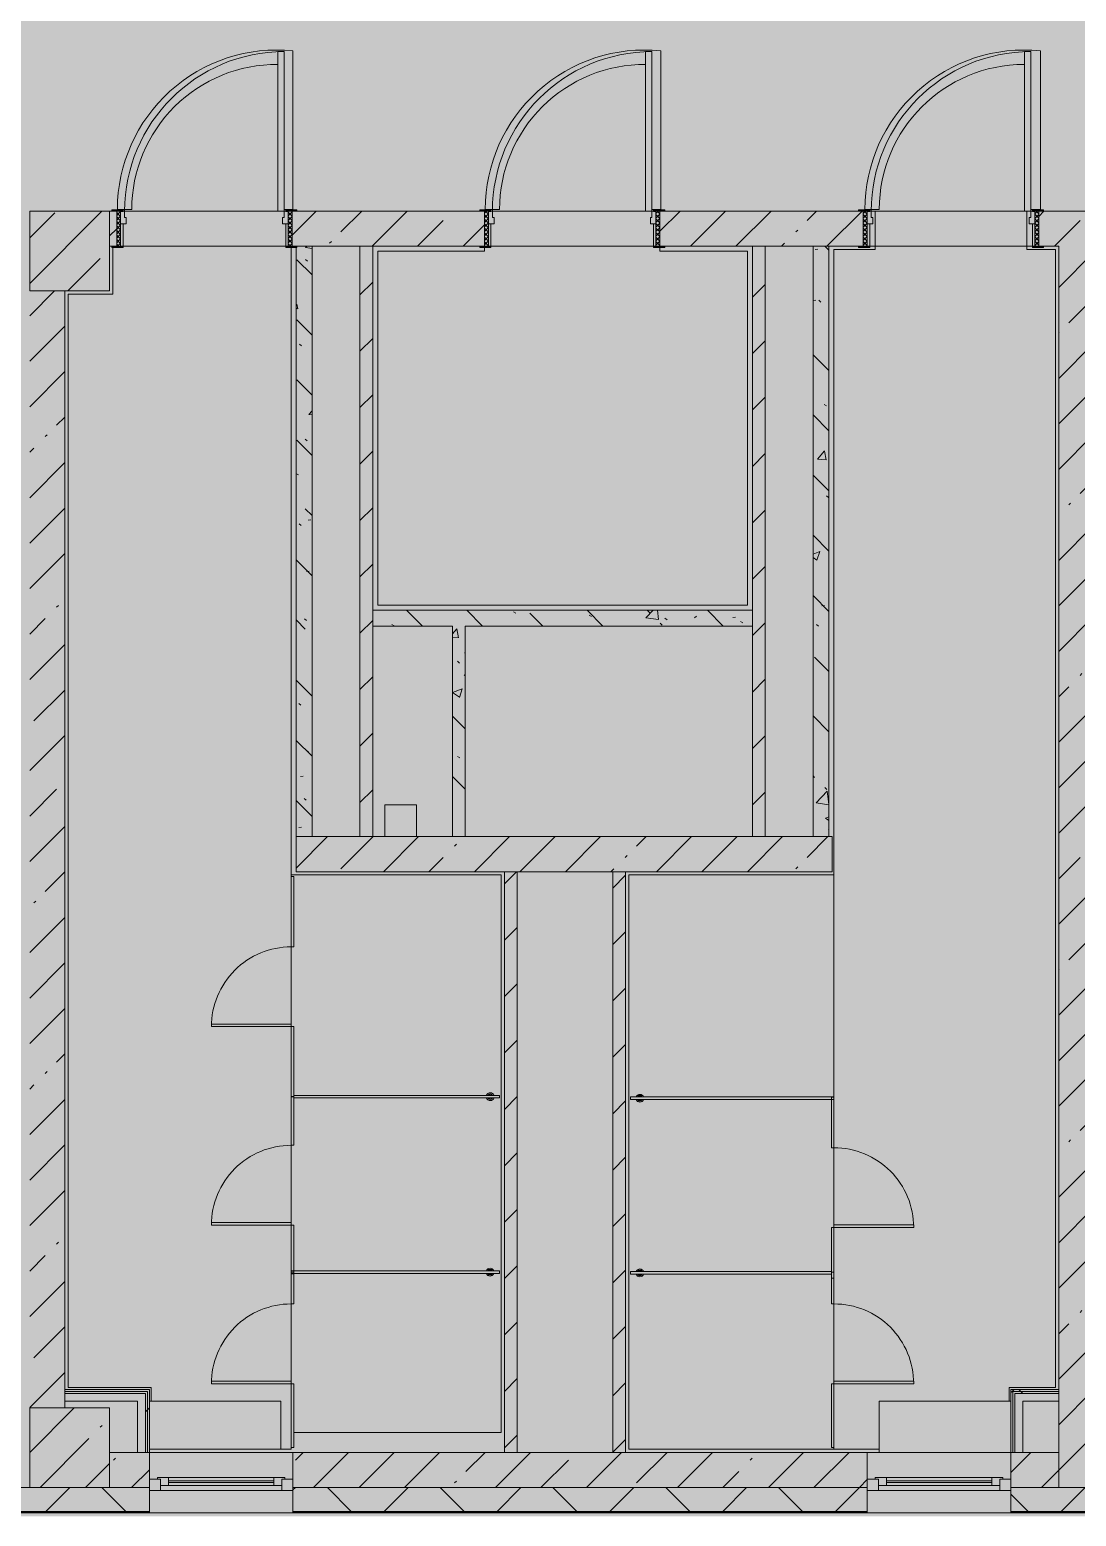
# Model space of a CAD drawing. Header units: millimetres. Extents: x 35098 to 231722, y -8553 to 29000.
# Drawn here: x 170122 to 176682, y -280 to 9037 of the extents above; entities that cross this region are included whole.
import ezdxf

# ---------------------------------------------------------------- set-up
doc = ezdxf.new("R2010")
doc.units = ezdxf.units.MM
doc.layers.add('A-DETL-GENF-1', color=7, linetype='Continuous', lineweight=9, true_color=0xc0c0c0, transparency=0.4)
for name, color, linetype, lineweight, true_color in [('A-DOOR-2', 7, 'Continuous', 5, 0xaaaaaa), ('A-DOOR-3', 7, 'Continuous', 5, 0xe2e2e2), ('A-DOOR-4', 7, 'Continuous', 5, 0xb7b7b7), ('A-DOOR-5', 7, 'Continuous', 5, 0x737373), ('A-DOOR-FRAM-1', 7, 'Continuous', 5, 0xe2e2e2), ('A-DOOR-FRAM-2', 7, 'Continuous', 5, 0xaaaaaa), ('A-DOOR-FRAM-3', 7, 'Continuous', 5, 0xb7b7b7), ('A-FLOR-2', 7, 'Continuous', 5, 0xb7b7b7), ('A-GENM-1', 7, 'Continuous', 5, 0x737373), ('A-GENM-3', 7, 'Continuous', 5, 0xe2ddcd), ('A-GLAZ-3', 7, 'Continuous', 5, 0x737373), ('A-WALL-5', 7, 'Continuous', 9, 0x737373), ('A-WALL-6', 7, 'Continuous', 5, 0x737373), ('I-WALL-1', 7, 'Continuous', 5, 0xe7e7e7), ('I-WALL-2', 7, 'Continuous', 9, 0xe7e7e7), ('I-WALL-4', 7, 'Continuous', 5, 0x737373), ('I-WALL-5', 7, 'Continuous', 5, 0x787878), ('S-COLS-2', 7, 'Continuous', 5, 0x737373)]:
    doc.layers.add(name, color=color, linetype=linetype, lineweight=lineweight, true_color=true_color)
for name, color, linetype, lineweight in [('A-WALL-4', 7, 'Continuous', 5), ('I-WALL-3', 7, 'Continuous', 5), ('S-COLS-1', 7, 'Continuous', 5)]:
    doc.layers.add(name, color=color, linetype=linetype, lineweight=lineweight)
pattern_1 = [(45, (104712.3, 0), (-285.1231, 285.1231), []), (45, (104997.44, 0), (-285.1231, 285.1231), [504.031, -100.806, 16.764, -84.042])]
pattern_2 = [(45, (104712.32, 0), (-176.7767, 176.7767), [])]
pattern_3 = [(135, (104712.3, 0), (-377.1708, -377.1708), [533.4, -88.9, 17.78, -88.9]), (135, (104712.3, 376.94), (-377.1708, -377.1708), []), (50, (104712.3, 0), (637.6445, -55.7866), [66.675, -733.425]), (355, (104712.3, 0), (-123.3494, 668.699), [53.34, -586.74]), (100.451, (104765.45, -4.65), (514.299, 612.908), [56.665, -623.315]), (46.184, (104712.3, 177.8), (948.7764, -147.15), [100.012, -1100.137]), (96.636, (104791.4, 165.5), (830.909, 865.997), [84.998, -934.973]), (351.184, (104712.3, 177.8), (830.918, 865.988), [80.01, -880.11]), (21, (104801.2, 133.35), (530.6506, -357.9283), [66.675, -733.425]), (326, (104801.2, 133.35), (216.308, 644.6585), [53.34, -586.74]), (71.451, (104845.44, 103.5), (746.9596, 286.7243), [56.665, -623.315]), (37.5, (104712.32, 0), (10.8105, 295.9426), [16.764, -562.864, 16.764, -578.866, -588.962]), (37.5, (104712.32, 0), (10.8105, 295.9426), [-1175.258, 16.764, -572.198]), (7.5, (104712.3, 0), (233.8692, 350.6318), [16.764, -322.834, 16.764, -549.529, -224.472]), (7.5, (104712.3, 0), (233.8692, 350.6318), [-905.891, 16.764, -207.708]), (327.5, (104514.07, 0), (474.5678, -20.0513), [16.764, -205.486, 16.764, -676.656, -920.115]), (327.5, (104514.07, 0), (474.5678, -20.0513), [-915.67, 16.764, -903.351]), (317.5, (104425.17, 0), (518.4522, 88.9934), [16.764, -272.161, 16.764, -443.738, -653.415]), (317.5, (104425.17, 0), (518.4522, 88.9934), [-749.427, 16.764, -636.651])]
pattern_4 = [(135, (1751.41, 174.685), (-14.14214, -14.14214), []), (225, (1751.41, 174.685), (14.14214, -14.14214), [])]
pattern_5 = [(45, (-371.384, 174.685), (-14.1421, 14.1421), []), (135, (-371.384, 174.685), (-14.1421, -14.1421), [])]
pattern_6 = [(45, (104712.3, 0), (-530.33, 530.33), []), (135, (104712.3, 0), (-530.33, -530.33), [])]

# ---------------------------------------------------------------- blocks, each defined once
blk = doc.blocks.new('BSC_Колонна _Прямоугольная - 500х500-V69-2_7_2_птичка')
at = {"layer": 'S-COLS-1'}
h = blk.add_hatch(dxfattribs=at)
h.set_pattern_fill('FP_97', color=256, style=0, pattern_type=2)
h.set_pattern_definition([(45, (-65660, -150), (-285.1231, 285.1231), []), (45, (-65374.88, -150), (-285.1231, 285.1231), [504.031, -100.806, 16.764, -84.042])])
h.paths.add_polyline_path([(-21.8, -250), (250, -250), (250, 250), (-250, 250), (-250, -250)])
at = {"layer": 'S-COLS-2'}
for p, q in [((250, 250), (-250, 250)), ((-250, 250), (-250, -250)), ((250, -250), (250, 250)), ((-250, -250), (250, -250))]:
    blk.add_line(p, q, dxfattribs=at)
blk = doc.blocks.new('BSC_Колонна _Прямоугольная - 500х500-V72-2_7_2_птичка')
at = {"layer": 'S-COLS-1'}
h = blk.add_hatch(dxfattribs=at)
h.set_pattern_fill('FP_100', color=256, style=0, pattern_type=2)
h.set_pattern_definition([(45, (-65660, -7650), (-285.1231, 285.1231), []), (45, (-65374.88, -7650), (-285.1231, 285.1231), [504.031, -100.806, 16.764, -84.042])])
h.paths.add_polyline_path([(-21.8, -250), (250, -250), (250, 250), (-250, 250), (-250, -250)])
at = {"layer": 'S-COLS-2'}
for p, q in [((250, 250), (-250, 250)), ((-250, 250), (-250, -250)), ((250, -250), (250, 250)), ((-250, -250), (250, -250))]:
    blk.add_line(p, q, dxfattribs=at)
blk = doc.blocks.new('120_Окно_СКБ_1Ст - 120_Окно_СКБ_1Ст 900х2500_h_-22445987-2_7_2_птичка')
at = {"layer": 'A-GLAZ-3'}
for p, q in [((-450, -127), (-450, -57)), ((-450, -57), (-380, -57)), ((450, -57), (-450, -57)), ((-380, -57), (-380, -127)), ((380, -87), (-380, -87)), ((-380, -87), (-380, -127)), ((-330, -137), (-330, -87)), ((330, -137), (330, -87)), ((380, -127), (380, -57)), ((380, -57), (450, -57)), ((380, -127), (380, -87)), ((450, -57), (450, -127)), ((-380, -127), (-450, -127)), ((-450, -127), (-400, -127)), ((-380, -127), (-400, -127)), ((-400, -127), (-400, -137)), ((-400, -137), (400, -137)), ((400, -137), (-400, -137)), ((-330, -107), (330, -107)), ((330, -117), (-330, -117)), ((450, -127), (380, -127)), ((400, -127), (380, -127)), ((400, -127), (450, -127)), ((400, -137), (400, -127))]:
    blk.add_line(p, q, dxfattribs=at)
blk = doc.blocks.new('110_Дверь_СКБ_1Ст_Внутренняя1 - Д-4_1 1100x2100h_ОО_туалет для мальч_ и дев_-32102845-2_7_2_птичка')
at = {"layer": 'A-DOOR-2'}
h = blk.add_hatch(dxfattribs=at)
h.set_pattern_fill('FP_141', color=256, style=0, pattern_type=2)
h.set_pattern_definition(pattern_4)
h.paths.add_polyline_path([(562.5, -110), (562.5, 110), (537.5, 110), (537.5, -110)])
at = {"layer": 'A-DOOR-3'}
h = blk.add_hatch(color=256, dxfattribs=at)
h.paths.add_polyline_path([(537.5, 30), (537.5, 110), (512.5, 110), (512.5, 70), (502.5, 70), (502.5, 30)])
h.paths.add_polyline_path([(-477.5, 30), (-477.5, 70), (-487.5, 70), (-487.5, 110), (-512.5, 110), (-512.5, 30)])
at = {"layer": 'A-DOOR-FRAM-1'}
for points in [[(472.5, 110), (512.5, 110), (512.5, 1110), (472.5, 1110), (472.5, 538.8)], [(-497.5, 110), (-497.5, 118), (-567.5, 118), (-567.5, 110)], [(592.5, 110), (592.5, 118), (522.5, 118), (522.5, 110)], [(-497.5, -110), (-497.5, 30), (-512.5, 30), (-512.5, -110)], [(537.5, -110), (537.5, 30), (522.5, 30), (522.5, -110)], [(-497.5, -118), (-497.5, -110), (-567.5, -110), (-567.5, -118)], [(592.5, -118), (592.5, -110), (522.5, -110), (522.5, -118)]]:
    blk.add_hatch(color=256, dxfattribs=at).paths.add_polyline_path(points)
at = {"layer": 'A-DOOR-FRAM-2'}
h = blk.add_hatch(dxfattribs=at)
h.set_pattern_fill('FP_142', color=256, style=0, pattern_type=2)
h.set_pattern_definition(pattern_5)
h.paths.add_polyline_path([(-512.5, -110), (-512.5, 110), (-537.5, 110), (-537.5, -110)])
at = {"layer": 'A-DOOR-4'}
for p, q in [((512.5, 1110), (472.5, 1110)), ((472.5, 1110), (472.5, 110)), ((512.5, 110), (512.5, 1110)), ((472.5, 110), (512.5, 110))]:
    blk.add_line(p, q, dxfattribs=at)
blk.add_arc((512.5, 110), 1000, 90, 180, dxfattribs=at)
at = {"layer": 'A-DOOR-FRAM-3'}
for p, q in [((-497.5, 118), (-567.5, 118)), ((-567.5, 118), (-567.5, 110)), ((-567.5, 110), (-497.5, 110)), ((-512.5, 110), (-537.5, 110)), ((-537.5, 110), (-537.5, -110)), ((-487.5, 110), (-512.5, 110)), ((-512.5, 110), (-512.5, 30)), ((-512.5, -110), (-512.5, 110)), ((-497.5, 110), (-512.5, 110)), ((-512.5, 110), (-512.5, 109)), ((-512.5, 109), (-497.5, 109)), ((-497.5, 110), (-497.5, 118)), ((-497.5, 109), (-497.5, 110)), ((-487.5, 70), (-487.5, 110)), ((512.5, 110), (512.5, 70)), ((537.5, 110), (512.5, 110)), ((592.5, 118), (522.5, 118)), ((522.5, 118), (522.5, 110)), ((537.5, 110), (522.5, 110)), ((522.5, 110), (522.5, 109)), ((522.5, 110), (592.5, 110)), ((522.5, 109), (537.5, 109)), ((537.5, 30), (537.5, 110)), ((562.5, 110), (537.5, 110)), ((537.5, 110), (537.5, -110)), ((537.5, 109), (537.5, 110)), ((562.5, -110), (562.5, 110)), ((592.5, 110), (592.5, 118)), ((-512.5, 30), (-477.5, 30)), ((-497.5, 30), (-512.5, 30)), ((-512.5, 30), (-512.5, -110)), ((-497.5, -110), (-497.5, 30)), ((-477.5, 70), (-487.5, 70)), ((-477.5, 30), (-477.5, 70)), ((512.5, 70), (502.5, 70)), ((502.5, 70), (502.5, 30)), ((502.5, 30), (537.5, 30)), ((537.5, 30), (522.5, 30)), ((522.5, 30), (522.5, -110)), ((537.5, -110), (537.5, 30)), ((-497.5, -110), (-567.5, -110)), ((-567.5, -110), (-567.5, -118)), ((-567.5, -118), (-497.5, -118)), ((-537.5, -110), (-512.5, -110)), ((-512.5, -110), (-497.5, -110)), ((-497.5, -118), (-497.5, -110)), ((522.5, -110), (537.5, -110)), ((592.5, -110), (522.5, -110)), ((522.5, -110), (522.5, -118)), ((522.5, -118), (592.5, -118)), ((537.5, -110), (562.5, -110)), ((592.5, -118), (592.5, -110))]:
    blk.add_line(p, q, dxfattribs=at)
blk = doc.blocks.new('110_Дверь_СКБ_1Ст_Внутренняя1 - Д-4 1100x2100h_су мгн-31586709-2_7_2_птичка')
at = {"layer": 'A-DOOR-2'}
h = blk.add_hatch(dxfattribs=at)
h.set_pattern_fill('FP_141', color=256, style=0, pattern_type=2)
h.set_pattern_definition(pattern_4)
h.paths.add_polyline_path([(562.5, -110), (562.5, 110), (537.5, 110), (537.5, -110), (550.3, -110)])
at = {"layer": 'A-DOOR-3'}
h = blk.add_hatch(color=256, dxfattribs=at)
h.paths.add_polyline_path([(537.5, 30), (537.5, 110), (512.5, 110), (512.5, 70), (502.5, 70), (502.5, 30)])
h.paths.add_polyline_path([(-512.5, 30), (-477.5, 30), (-477.5, 70), (-487.5, 70), (-487.5, 110), (-512.5, 110), (-512.5, 78.8)])
at = {"layer": 'A-DOOR-FRAM-1'}
for points in [[(472.5, 110), (512.5, 110), (512.5, 1110), (472.5, 1110), (472.5, 538.8)], [(-497.5, 110), (-497.5, 118), (-567.5, 118), (-564.2, 110)], [(522.5, 110), (592.5, 110), (592.5, 118), (522.5, 118)], [(-497.5, -110), (-497.5, 30), (-512.5, 30), (-512.5, -110)], [(537.5, -110), (537.5, 30), (522.5, 30), (522.5, -110)], [(-497.5, -118), (-497.5, -110), (-567.5, -110), (-567.5, -118)], [(522.5, -118), (592.5, -118), (592.5, -110), (522.5, -110)]]:
    blk.add_hatch(color=256, dxfattribs=at).paths.add_polyline_path(points)
at = {"layer": 'A-DOOR-FRAM-2'}
h = blk.add_hatch(dxfattribs=at)
h.set_pattern_fill('FP_142', color=256, style=0, pattern_type=2)
h.set_pattern_definition(pattern_5)
h.paths.add_polyline_path([(-512.5, -110), (-512.5, 110), (-537.5, 110), (-537.5, -110)])
at = {"layer": 'A-DOOR-4'}
for p, q in [((512.5, 1110), (472.5, 1110)), ((472.5, 1110), (472.5, 110)), ((512.5, 110), (512.5, 1110)), ((472.5, 110), (512.5, 110))]:
    blk.add_line(p, q, dxfattribs=at)
blk.add_arc((512.5, 110), 1000, 90, 180, dxfattribs=at)
at = {"layer": 'A-DOOR-FRAM-3'}
for p, q in [((-497.5, 118), (-567.5, 118)), ((-567.5, 118), (-567.5, 112)), ((-564.2, 110), (-497.5, 110)), ((-512.5, 110), (-537.5, 110)), ((-537.5, 110), (-537.5, -110)), ((-487.5, 110), (-512.5, 110)), ((-512.5, 110), (-512.5, 30)), ((-512.5, -110), (-512.5, 110)), ((-497.5, 110), (-512.5, 110)), ((-512.5, 110), (-512.5, 109)), ((-512.5, 109), (-497.5, 109)), ((-497.5, 110), (-497.5, 118)), ((-497.5, 109), (-497.5, 110)), ((-487.5, 70), (-487.5, 110)), ((512.5, 110), (512.5, 70)), ((537.5, 110), (512.5, 110)), ((592.5, 118), (522.5, 118)), ((522.5, 118), (522.5, 110)), ((537.5, 110), (522.5, 110)), ((522.5, 110), (522.5, 109)), ((522.5, 110), (592.5, 110)), ((522.5, 109), (537.5, 109)), ((537.5, 30), (537.5, 110)), ((562.5, 110), (537.5, 110)), ((537.5, 110), (537.5, -110)), ((537.5, 109), (537.5, 110)), ((562.5, -110), (562.5, 110)), ((592.5, 110), (592.5, 118)), ((-512.5, 30), (-477.5, 30)), ((-497.5, 30), (-512.5, 30)), ((-512.5, 30), (-512.5, -110)), ((-497.5, -110), (-497.5, 30)), ((-477.5, 70), (-487.5, 70)), ((-477.5, 30), (-477.5, 70)), ((512.5, 70), (502.5, 70)), ((502.5, 70), (502.5, 30)), ((502.5, 30), (537.5, 30)), ((537.5, 30), (522.5, 30)), ((522.5, 30), (522.5, -110)), ((537.5, -110), (537.5, 30)), ((-497.5, -110), (-567.5, -110)), ((-567.5, -110), (-567.5, -118)), ((-567.5, -118), (-497.5, -118)), ((-537.5, -110), (-512.5, -110)), ((-512.5, -110), (-497.5, -110)), ((-497.5, -118), (-497.5, -110)), ((522.5, -110), (537.5, -110)), ((592.5, -110), (522.5, -110)), ((522.5, -110), (522.5, -118)), ((522.5, -118), (592.5, -118)), ((537.5, -110), (562.5, -110)), ((592.5, -118), (592.5, -110))]:
    blk.add_line(p, q, dxfattribs=at)
blk = doc.blocks.new('131_Сантехническая перегородка_Дверь_ поз_4 - СД-1-V196-2_7_2_птичка')
at = {"layer": 'A-GENM-3'}
for points in [[(-190, 8), (-190, -8), (250, -8), (250, 8), (-89.2, 8)], [(750, -8), (1190, -8), (1190, 8), (750, 8)]]:
    blk.add_hatch(color=256, dxfattribs=at).paths.add_polyline_path(points)
at = {"layer": 'A-DOOR-5'}
for p, q in [((266, 508), (250, 508)), ((250, 8), (250, 508)), ((266, 8), (266, 508)), ((266, 8), (250, 8))]:
    blk.add_line(p, q, dxfattribs=at)
blk.add_arc((250, 8), 500, 360, 90, dxfattribs=at)
at = {"layer": 'A-GENM-1'}
for p, q in [((250, 8), (-190, 8)), ((-190, 8), (-190, -8)), ((250, -8), (250, 8)), ((1190, 8), (750, 8)), ((750, 8), (750, -8)), ((1190, -8), (1190, 8)), ((-190, -8), (250, -8)), ((750, -8), (1190, -8))]:
    blk.add_line(p, q, dxfattribs=at)
blk = doc.blocks.new('131_Сантехническая перегородка_Дверь - СД-1-V197-2_7_2_птичка')
at = {"layer": 'A-GENM-3'}
for points in [[(0, -8), (317.3, -8), (317.3, 8), (0, 8)], [(817.3, 8), (817.3, -8), (1134.7, -8), (1134.7, 8)]]:
    blk.add_hatch(color=256, dxfattribs=at).paths.add_polyline_path(points)
at = {"layer": 'A-DOOR-5'}
for p, q in [((333.3, -8), (317.3, -8)), ((317.3, -8), (317.3, -508)), ((333.3, -8), (333.3, -508)), ((333.3, -508), (317.3, -508))]:
    blk.add_line(p, q, dxfattribs=at)
blk.add_arc((317.3, -8), 500, 270, 0, dxfattribs=at)
at = {"layer": 'A-GENM-1'}
for p, q in [((317.3, 8), (0, 8)), ((0, 8), (0, -8)), ((317.3, -8), (317.3, 8)), ((1134.7, 8), (817.3, 8)), ((817.3, 8), (817.3, -8)), ((1134.7, -8), (1134.7, 8)), ((0, -8), (317.3, -8)), ((817.3, -8), (1134.7, -8))]:
    blk.add_line(p, q, dxfattribs=at)
blk = doc.blocks.new('131_Сантехническая перегородка_Дверь - СД-1-V198-2_7_2_птичка')
at = {"layer": 'A-GENM-3'}
for points in [[(0, -8), (305.2, -8), (305.2, 8), (0, 8)], [(805.2, -8), (1110.4, -8), (1110.4, 8), (805.2, 8)]]:
    blk.add_hatch(color=256, dxfattribs=at).paths.add_polyline_path(points)
at = {"layer": 'A-DOOR-5'}
for p, q in [((321.2, 508), (305.2, 508)), ((305.2, 8), (305.2, 508)), ((321.2, 8), (321.2, 508)), ((321.2, 8), (305.2, 8))]:
    blk.add_line(p, q, dxfattribs=at)
blk.add_arc((305.2, 8), 500, 360, 90, dxfattribs=at)
at = {"layer": 'A-GENM-1'}
for p, q in [((305.2, 8), (0, 8)), ((0, 8), (0, -8)), ((305.2, -8), (305.2, 8)), ((1110.4, 8), (805.2, 8)), ((805.2, 8), (805.2, -8)), ((1110.4, -8), (1110.4, 8)), ((0, -8), (305.2, -8)), ((805.2, -8), (1110.4, -8))]:
    blk.add_line(p, q, dxfattribs=at)
blk = doc.blocks.new('131_Сантехническая перегородка_Дверь_сдвиг_ - СД-1-V199-2_7_2_птичка')
at = {"layer": 'A-GENM-3'}
for points in [[(0, -8), (400, -8), (400, 8), (0, 8)], [(900, -8), (1100, -8), (1100, 8), (900, 8)]]:
    blk.add_hatch(color=256, dxfattribs=at).paths.add_polyline_path(points)
at = {"layer": 'A-DOOR-5'}
for p, q in [((416, 508), (400, 508)), ((400, 8), (400, 508)), ((416, 8), (416, 508)), ((416, 8), (400, 8))]:
    blk.add_line(p, q, dxfattribs=at)
blk.add_arc((400, 8), 500, 360, 90, dxfattribs=at)
at = {"layer": 'A-GENM-1'}
for p, q in [((400, 8), (0, 8)), ((0, 8), (0, -8)), ((400, -8), (400, 8)), ((1100, 8), (900, 8)), ((900, 8), (900, -8)), ((1100, -8), (1100, 8)), ((0, -8), (400, -8)), ((900, -8), (1100, -8))]:
    blk.add_line(p, q, dxfattribs=at)
blk = doc.blocks.new('131_Сантехническая перегородка_Дверь_сдвиг_ - СД-1-V200-2_7_2_птичка')
at = {"layer": 'A-GENM-3'}
for points in [[(0, -8), (400, -8), (400, 8), (0, 8)], [(900, 8), (900, -8), (1100, -8), (1100, 8)]]:
    blk.add_hatch(color=256, dxfattribs=at).paths.add_polyline_path(points)
at = {"layer": 'A-DOOR-5'}
for p, q in [((416, -8), (400, -8)), ((400, -8), (400, -508)), ((416, -8), (416, -508)), ((416, -508), (400, -508))]:
    blk.add_line(p, q, dxfattribs=at)
blk.add_arc((400, -8), 500, 270, 0, dxfattribs=at)
at = {"layer": 'A-GENM-1'}
for p, q in [((400, 8), (0, 8)), ((0, 8), (0, -8)), ((400, -8), (400, 8)), ((1100, 8), (900, 8)), ((900, 8), (900, -8)), ((1100, -8), (1100, 8)), ((0, -8), (400, -8)), ((900, -8), (1100, -8))]:
    blk.add_line(p, q, dxfattribs=at)
blk = doc.blocks.new('131_Сантехническая перегородка - СП-4-V201-2_7_2_птичка')
at = {"layer": 'A-GENM-3'}
blk.add_hatch(color=256, dxfattribs=at).paths.add_polyline_path([(1330, -8), (1330, 8), (55.2, 8), (55.2, -8), (227.5, -8)])
at = {"layer": 'A-GENM-1'}
for p, q in [((1330, 8), (55.2, 8)), ((55.2, 8), (55.2, -8)), ((1330, -8), (1330, 8)), ((55.2, -8), (1330, -8))]:
    blk.add_line(p, q, dxfattribs=at)
at = {"layer": 'A-GENM-1', "flags": 128}
for points in [[(126.7, 8), (126.3, 8.5), (126, 9), (125.6, 9.5), (125.2, 9.9), (124.8, 10.4), (124.4, 10.8), (123.9, 11.2), (123.5, 11.6), (123, 12), (122.5, 12.3), (122, 12.7), (121.5, 13), (121, 13.3), (120.5, 13.6), (119.9, 13.8), (119.4, 14), (118.8, 14.3), (118.2, 14.4), (117.6, 14.6), (117, 14.7), (116.5, 14.9), (115.9, 14.9), (115.3, 15), (114.7, 15.1), (114.1, 15.1), (113.5, 15.1), (112.8, 15), (112.2, 15), (111.7, 14.9), (111.1, 14.8), (110.5, 14.7), (109.9, 14.5), (109.3, 14.4), (108.7, 14.2), (108.2, 13.9), (107.6, 13.7), (107.1, 13.4), (106.5, 13.2), (106, 12.9), (105.5, 12.5), (105, 12.2), (104.5, 11.8), (104.1, 11.4), (103.6, 11), (103.2, 10.6), (102.8, 10.2), (102.4, 9.7), (102, 9.3), (101.6, 8.8), (101.3, 8.3), (101.1, 8)], [(101.1, -8), (101.4, -8.5), (101.8, -9), (102.2, -9.5), (102.6, -9.9), (103, -10.4), (103.4, -10.8), (103.8, -11.2), (104.3, -11.6), (104.7, -12), (105.2, -12.3), (105.7, -12.7), (106.2, -13), (106.8, -13.3), (107.3, -13.6), (107.9, -13.8), (108.4, -14), (109, -14.3), (109.6, -14.4), (110.1, -14.6), (110.7, -14.7), (111.3, -14.9), (111.9, -14.9), (112.5, -15), (113.1, -15.1), (113.7, -15.1), (114.3, -15.1), (114.9, -15), (115.5, -15), (116.1, -14.9), (116.7, -14.8), (117.3, -14.7), (117.9, -14.5), (118.5, -14.4), (119, -14.2), (119.6, -13.9), (120.2, -13.7), (120.7, -13.4), (121.2, -13.2), (121.7, -12.9), (122.3, -12.5), (122.7, -12.2), (123.2, -11.8), (123.7, -11.4), (124.1, -11), (124.6, -10.6), (125, -10.2), (125.4, -9.7), (125.8, -9.3), (126.1, -8.8), (126.5, -8.3), (126.7, -8)]]:
    blk.add_lwpolyline(points, dxfattribs=at)
at = {"layer": 'A-GENM-1'}
for radius, start, end in [(24.6, 19.91127, 160.08873), (17.6, 45, 135), (17.6, 45, 135), (15.1, 45, 135), (24.6, 199.91127, 340.08873), (17.6, 225, 315), (17.6, 225, 315), (15.1, 225, 315)]:
    blk.add_arc((113.9, 0), radius, start, end, dxfattribs=at)
blk = doc.blocks.new('131_Сантехническая перегородка - СП-4-V202-2_7_2_птичка')
at = {"layer": 'A-GENM-3'}
blk.add_hatch(color=256, dxfattribs=at).paths.add_polyline_path([(1330, -8), (1330, 8), (71.3, 8), (71.3, -8), (243.6, -8)])
at = {"layer": 'A-GENM-1'}
for p, q in [((1330, 8), (71.3, 8)), ((71.3, 8), (71.3, -8)), ((1330, -8), (1330, 8)), ((71.3, -8), (1330, -8))]:
    blk.add_line(p, q, dxfattribs=at)
at = {"layer": 'A-GENM-1', "flags": 128}
for points in [[(142.8, 8), (142.5, 8.5), (142.1, 9), (141.8, 9.5), (141.4, 9.9), (141, 10.4), (140.5, 10.8), (140.1, 11.2), (139.6, 11.6), (139.2, 12), (138.7, 12.3), (138.2, 12.7), (137.7, 13), (137.1, 13.3), (136.6, 13.6), (136.1, 13.8), (135.5, 14), (134.9, 14.3), (134.4, 14.4), (133.8, 14.6), (133.2, 14.7), (132.6, 14.9), (132, 14.9), (131.4, 15), (130.8, 15.1), (130.2, 15.1), (129.6, 15.1), (129, 15), (128.4, 15), (127.8, 14.9), (127.2, 14.8), (126.6, 14.7), (126, 14.5), (125.4, 14.4), (124.9, 14.2), (124.3, 13.9), (123.8, 13.7), (123.2, 13.4), (122.7, 13.2), (122.2, 12.9), (121.7, 12.5), (121.2, 12.2), (120.7, 11.8), (120.2, 11.4), (119.8, 11), (119.3, 10.6), (118.9, 10.2), (118.5, 9.7), (118.1, 9.3), (117.8, 8.8), (117.4, 8.3), (117.3, 8)], [(117.3, -8), (117.6, -8.5), (117.9, -9), (118.3, -9.5), (118.7, -9.9), (119.1, -10.4), (119.5, -10.8), (120, -11.2), (120.4, -11.6), (120.9, -12), (121.4, -12.3), (121.9, -12.7), (122.4, -13), (122.9, -13.3), (123.5, -13.6), (124, -13.8), (124.6, -14), (125.1, -14.3), (125.7, -14.4), (126.3, -14.6), (126.9, -14.7), (127.5, -14.9), (128.1, -14.9), (128.7, -15), (129.3, -15.1), (129.9, -15.1), (130.5, -15.1), (131.1, -15), (131.7, -15), (132.3, -14.9), (132.9, -14.8), (133.4, -14.7), (134, -14.5), (134.6, -14.4), (135.2, -14.2), (135.7, -13.9), (136.3, -13.7), (136.8, -13.4), (137.4, -13.2), (137.9, -12.9), (138.4, -12.5), (138.9, -12.2), (139.4, -11.8), (139.8, -11.4), (140.3, -11), (140.7, -10.6), (141.1, -10.2), (141.5, -9.7), (141.9, -9.3), (142.3, -8.8), (142.6, -8.3), (142.8, -8)]]:
    blk.add_lwpolyline(points, dxfattribs=at)
at = {"layer": 'A-GENM-1'}
for radius, start, end in [(24.6, 19.91127, 160.08873), (17.6, 45, 135), (17.6, 45, 135), (15.1, 45, 135), (24.6, 199.91127, 340.08873), (17.6, 225, 315), (17.6, 225, 315), (15.1, 225, 315)]:
    blk.add_arc((130, 0), radius, start, end, dxfattribs=at)
blk = doc.blocks.new('131_Сантехническая перегородка - СП-4-V203-2_7_2_птичка')
at = {"layer": 'A-GENM-3'}
blk.add_hatch(color=256, dxfattribs=at).paths.add_polyline_path([(1330, 8), (39.9, 8), (39.9, -8), (1330, -8)])
at = {"layer": 'A-GENM-1'}
for p, q in [((1330, 8), (39.9, 8)), ((39.9, 8), (39.9, -8)), ((1330, -8), (1330, 8)), ((39.9, -8), (1330, -8))]:
    blk.add_line(p, q, dxfattribs=at)
at = {"layer": 'A-GENM-1', "flags": 128}
for points in [[(111.4, 8), (111, 8.5), (110.7, 9), (110.3, 9.5), (109.9, 9.9), (109.5, 10.4), (109.1, 10.8), (108.6, 11.2), (108.2, 11.6), (107.7, 12), (107.2, 12.3), (106.7, 12.7), (106.2, 13), (105.7, 13.3), (105.2, 13.6), (104.6, 13.8), (104, 14), (103.5, 14.3), (102.9, 14.4), (102.3, 14.6), (101.7, 14.7), (101.1, 14.9), (100.6, 14.9), (100, 15), (99.4, 15.1), (98.7, 15.1), (98.1, 15.1), (97.5, 15), (96.9, 15), (96.3, 14.9), (95.8, 14.8), (95.2, 14.7), (94.6, 14.5), (94, 14.4), (93.4, 14.2), (92.9, 13.9), (92.3, 13.7), (91.8, 13.4), (91.2, 13.2), (90.7, 12.9), (90.2, 12.5), (89.7, 12.2), (89.2, 11.8), (88.8, 11.4), (88.3, 11), (87.9, 10.6), (87.5, 10.2), (87.1, 9.7), (86.7, 9.3), (86.3, 8.8), (86, 8.3), (85.8, 8)], [(85.8, -8), (86.1, -8.5), (86.5, -9), (86.9, -9.5), (87.2, -9.9), (87.6, -10.4), (88.1, -10.8), (88.5, -11.2), (89, -11.6), (89.4, -12), (89.9, -12.3), (90.4, -12.7), (90.9, -13), (91.5, -13.3), (92, -13.6), (92.6, -13.8), (93.1, -14), (93.7, -14.3), (94.3, -14.4), (94.8, -14.6), (95.4, -14.7), (96, -14.9), (96.6, -14.9), (97.2, -15), (97.8, -15.1), (98.4, -15.1), (99, -15.1), (99.6, -15), (100.2, -15), (100.8, -14.9), (101.4, -14.8), (102, -14.7), (102.6, -14.5), (103.2, -14.4), (103.7, -14.2), (104.3, -13.9), (104.8, -13.7), (105.4, -13.4), (105.9, -13.2), (106.4, -12.9), (106.9, -12.5), (107.4, -12.2), (107.9, -11.8), (108.4, -11.4), (108.8, -11), (109.3, -10.6), (109.7, -10.2), (110.1, -9.7), (110.5, -9.3), (110.8, -8.8), (111.2, -8.3), (111.4, -8)]]:
    blk.add_lwpolyline(points, dxfattribs=at)
at = {"layer": 'A-GENM-1'}
for radius, start, end in [(24.6, 19.91127, 160.08873), (17.6, 45, 135), (17.6, 45, 135), (15.1, 45, 135), (24.6, 199.91127, 340.08873), (17.6, 225, 315), (17.6, 225, 315), (15.1, 225, 315)]:
    blk.add_arc((98.6, 0), radius, start, end, dxfattribs=at)
blk = doc.blocks.new('131_Сантехническая перегородка - СП-4-V204-2_7_2_птичка')
at = {"layer": 'A-GENM-3'}
blk.add_hatch(color=256, dxfattribs=at).paths.add_polyline_path([(1330, 8), (25.5, 8), (25.5, -8), (1330, -8)])
at = {"layer": 'A-GENM-1'}
for p, q in [((1330, 8), (25.5, 8)), ((25.5, 8), (25.5, -8)), ((1330, -8), (1330, 8)), ((25.5, -8), (1330, -8))]:
    blk.add_line(p, q, dxfattribs=at)
at = {"layer": 'A-GENM-1', "flags": 128}
for points in [[(97, 8), (96.7, 8.5), (96.3, 9), (95.9, 9.5), (95.5, 9.9), (95.1, 10.4), (94.7, 10.8), (94.3, 11.2), (93.8, 11.6), (93.3, 12), (92.9, 12.3), (92.4, 12.7), (91.8, 13), (91.3, 13.3), (90.8, 13.6), (90.2, 13.8), (89.7, 14), (89.1, 14.3), (88.5, 14.4), (88, 14.6), (87.4, 14.7), (86.8, 14.9), (86.2, 14.9), (85.6, 15), (85, 15.1), (84.4, 15.1), (83.8, 15.1), (83.2, 15), (82.6, 15), (82, 14.9), (81.4, 14.8), (80.8, 14.7), (80.2, 14.5), (79.6, 14.4), (79.1, 14.2), (78.5, 13.9), (77.9, 13.7), (77.4, 13.4), (76.9, 13.2), (76.4, 12.9), (75.8, 12.5), (75.3, 12.2), (74.9, 11.8), (74.4, 11.4), (74, 11), (73.5, 10.6), (73.1, 10.2), (72.7, 9.7), (72.3, 9.3), (72, 8.8), (71.6, 8.3), (71.4, 8)], [(71.4, -8), (71.8, -8.5), (72.1, -9), (72.5, -9.5), (72.9, -9.9), (73.3, -10.4), (73.7, -10.8), (74.1, -11.2), (74.6, -11.6), (75.1, -12), (75.6, -12.3), (76.1, -12.7), (76.6, -13), (77.1, -13.3), (77.6, -13.6), (78.2, -13.8), (78.7, -14), (79.3, -14.3), (79.9, -14.4), (80.5, -14.6), (81.1, -14.7), (81.6, -14.9), (82.2, -14.9), (82.8, -15), (83.4, -15.1), (84, -15.1), (84.6, -15.1), (85.2, -15), (85.8, -15), (86.4, -14.9), (87, -14.8), (87.6, -14.7), (88.2, -14.5), (88.8, -14.4), (89.4, -14.2), (89.9, -13.9), (90.5, -13.7), (91, -13.4), (91.6, -13.2), (92.1, -12.9), (92.6, -12.5), (93.1, -12.2), (93.6, -11.8), (94, -11.4), (94.5, -11), (94.9, -10.6), (95.3, -10.2), (95.7, -9.7), (96.1, -9.3), (96.5, -8.8), (96.8, -8.3), (97, -8)]]:
    blk.add_lwpolyline(points, dxfattribs=at)
at = {"layer": 'A-GENM-1'}
for radius, start, end in [(24.6, 19.91127, 160.08873), (17.6, 45, 135), (17.6, 45, 135), (15.1, 45, 135), (24.6, 199.91127, 340.08873), (17.6, 225, 315), (17.6, 225, 315), (15.1, 225, 315)]:
    blk.add_arc((84.2, 0), radius, start, end, dxfattribs=at)

msp = doc.modelspace()

# ---------------------------------------------------------------- hatches: boundary and pattern name
at = {"layer": 'A-DETL-GENF-1'}
msp.add_hatch(color=256, dxfattribs=at).paths.add_polyline_path([(180553.3, -280), (180572.3, -280), (180572.3, 3300), (189572.3, 3300), (189572.3, 27350), (146622.3, 27350), (146622.3, 23778), (143472.3, 23778), (143472.3, -280), (179625.7, -280)])
at = {"layer": 'A-WALL-4'}
h = msp.add_hatch(dxfattribs=at)
h.set_pattern_fill('FP_103', color=256, style=0, pattern_type=2)
h.set_pattern_definition([(45, (104712.3, 0), (-353.5534, 353.5534), []), (135, (104712.3, 0), (-353.5534, -353.5534), [])])
h.paths.add_polyline_path([(180412.3, -250), (180412.3, -100), (176272.3, -100), (176272.3, -250), (179625.7, -250)])
h.paths.add_polyline_path([(174060.6, -250), (175372.3, -250), (175372.3, -100), (171772.3, -100), (171772.3, -250), (172205.6, -250)])
h.paths.add_polyline_path([(163522.3, -250), (163522.3, -100), (162772.3, -100), (162772.3, -250), (162930.4, -250)])
h.paths.add_polyline_path([(166640.5, -250), (166772.3, -250), (166772.3, -100), (165622.3, -100), (165622.3, -250), (165712.9, -250)])
h.paths.add_polyline_path([(161622.3, -250), (161872.3, -250), (161872.3, -100), (161122.3, -100), (161122.3, -250), (161539.1, -250)])
h.paths.add_polyline_path([(169872.3, -250), (170872.3, -250), (170872.3, -100), (169872.3, -100)])
h.paths.add_polyline_path([(158022.3, -250), (158022.3, -100), (156622.3, -100), (156622.3, -250), (157365.3, -250)])
h.paths.add_polyline_path([(153522.3, -250), (153522.3, -100), (152122.3, -100), (152122.3, -250), (152727.7, -250)])
h.paths.add_polyline_path([(149945.1, -250), (150022.3, -250), (150022.3, -100), (149648.6, -100), (149648.6, -250)])
h.paths.add_polyline_path([(147372.3, -250), (148748.6, -250), (148748.6, -100), (147372.3, -100)])
h.paths.add_polyline_path([(143783.2, -250), (144272.3, -250), (144272.3, -100), (143472.3, -100), (143476.2, -250), (143752.3, -250)])
at = {"layer": 'I-WALL-1'}
for points in [[(170797.3, 440.5), (170847.3, 440.5), (170847.3, 490.5), (170342.3, 490.5), (170342.3, 440.5), (170350.5, 440.5)], [(176347.3, 120), (176347.3, 440.5), (176297.3, 440.5), (176297.3, 120)]]:
    msp.add_hatch(color=256, dxfattribs=at).paths.add_polyline_path(points)
at = {"layer": 'I-WALL-2'}
for points in [[(176572.3, 440.5), (176572.3, 490.5), (176297.3, 490.5), (176297.3, 440.5), (176347.3, 440.5)], [(170847.3, 120), (170847.3, 440.5), (170797.3, 440.5), (170797.3, 120)]]:
    msp.add_hatch(color=256, dxfattribs=at).paths.add_polyline_path(points)
at = {"layer": 'I-WALL-3'}
h = msp.add_hatch(dxfattribs=at)
h.set_pattern_fill('FP_111', color=256, style=0, pattern_type=2)
h.set_pattern_definition(pattern_1)
h.paths.add_polyline_path([(172192.3, 7680), (172972.8, 7680), (172972.8, 7900), (171767.3, 7900), (171767.3, 7680), (171892.3, 7680)])
h.paths.add_polyline_path([(176447.3, 7680), (176572.3, 7680), (176572.3, 7900), (176447.3, 7900), (176447.3, 7750.3)])
h.paths.add_polyline_path([(170622.3, 7680), (170667.3, 7680), (170667.3, 7900), (170622.3, 7900), (170622.3, 7750.3)])
h.paths.add_polyline_path([(174732.3, 7680), (175347.3, 7680), (175347.3, 7900), (174072.8, 7900), (174072.8, 7680), (174652.3, 7680)])
h = msp.add_hatch(dxfattribs=at)
h.set_pattern_fill('FP_111', color=256, style=0, pattern_type=2)
h.set_pattern_definition(pattern_1)
h.paths.add_polyline_path([(176792.3, 120), (176792.3, 7900), (176572.3, 7900), (176572.3, 120)])
h = msp.add_hatch(dxfattribs=at)
h.set_pattern_fill('FP_115', color=256, style=0, pattern_type=2)
h.set_pattern_definition(pattern_2)
h.paths.add_polyline_path([(172272.3, 3980), (172272.3, 7680), (172192.3, 7680), (172192.3, 3980), (172205.6, 3980)])
h = msp.add_hatch(dxfattribs=at)
h.set_pattern_fill('FP_115', color=256, style=0, pattern_type=2)
h.set_pattern_definition(pattern_2)
h.paths.add_polyline_path([(174732.3, 3980), (174732.3, 7680), (174652.3, 7680), (174652.3, 3980)])
h = msp.add_hatch(dxfattribs=at)
h.set_pattern_fill('FP_111', color=256, style=0, pattern_type=2)
h.set_pattern_definition(pattern_1)
h.paths.add_polyline_path([(170122.3, 400), (170342.3, 400), (170342.3, 7400), (170122.3, 7400), (170122.3, 808.9)])
h = msp.add_hatch(dxfattribs=at)
h.set_pattern_fill('FP_111', color=256, style=0, pattern_type=2)
h.set_pattern_definition(pattern_1)
h.paths.add_polyline_path([(173777.3, 3760), (175152.3, 3760), (175152.3, 3980), (171792.3, 3980), (171792.3, 3760), (173177.3, 3760)])
h = msp.add_hatch(dxfattribs=at)
h.set_pattern_fill('FP_115', color=256, style=0, pattern_type=2)
h.set_pattern_definition(pattern_2)
h.paths.add_polyline_path([(173177.3, 120), (173177.3, 3760), (173097.3, 3760), (173097.3, 120)])
h = msp.add_hatch(dxfattribs=at)
h.set_pattern_fill('FP_115', color=256, style=0, pattern_type=2)
h.set_pattern_definition(pattern_2)
h.paths.add_polyline_path([(173857.3, 120), (173857.3, 3760), (173777.3, 3760), (173777.3, 120)])
h = msp.add_hatch(dxfattribs=at)
h.set_pattern_fill('FP_215', color=256, style=0, pattern_type=2)
h.set_pattern_definition(pattern_6)
h.paths.add_polyline_path([(170859.8, 120), (170859.8, 490.5), (170847.3, 490.5), (170847.3, 120)])
h = msp.add_hatch(dxfattribs=at)
h.set_pattern_fill('FP_215', color=256, style=0, pattern_type=2)
h.set_pattern_definition(pattern_6)
h.paths.add_polyline_path([(170859.8, 120), (170872.3, 120), (170872.3, 503), (170859.8, 503), (170859.8, 230.5)])
h = msp.add_hatch(dxfattribs=at)
h.set_pattern_fill('FP_215', color=256, style=0, pattern_type=2)
h.set_pattern_definition(pattern_6)
h.paths.add_polyline_path([(176572.3, 503), (176572.3, 515.5), (176272.3, 515.5), (176272.3, 503), (176284.8, 503)])
h = msp.add_hatch(dxfattribs=at)
h.set_pattern_fill('FP_215', color=256, style=0, pattern_type=2)
h.set_pattern_definition(pattern_6)
h.paths.add_polyline_path([(176284.8, 120), (176284.8, 503), (176272.3, 503), (176272.3, 120)])
h = msp.add_hatch(dxfattribs=at)
h.set_pattern_fill('FP_215', color=256, style=0, pattern_type=2)
h.set_pattern_definition(pattern_6)
h.paths.add_polyline_path([(176572.3, 490.5), (176572.3, 503), (176284.8, 503), (176284.8, 490.5), (176297.3, 490.5)])
h = msp.add_hatch(dxfattribs=at)
h.set_pattern_fill('FP_111', color=256, style=0, pattern_type=2)
h.set_pattern_definition(pattern_1)
h.paths.add_polyline_path([(176379.4, -100), (176572.3, -100), (176572.3, 120), (176272.3, 120), (176272.3, -100)])
h.paths.add_polyline_path([(175372.3, -100), (175372.3, 120), (171772.3, 120), (171772.3, -100), (174060.6, -100)])
h.paths.add_polyline_path([(170872.3, -100), (170872.3, 120), (170622.3, 120), (170622.3, -100)])
h = msp.add_hatch(dxfattribs=at)
h.set_pattern_fill('FP_111', color=256, style=0, pattern_type=2)
h.set_pattern_definition(pattern_1)
h.paths.add_polyline_path([(180192.3, -100), (180192.3, 120), (176572.3, 120), (176572.3, -100), (179625.7, -100)])
at = {"layer": 'I-WALL-5'}
h = msp.add_hatch(dxfattribs=at)
h.set_pattern_fill('FP_124', color=256, style=0, pattern_type=2)
h.set_pattern_definition(pattern_3)
h.paths.add_polyline_path([(171892.3, 3980), (171892.3, 7680), (171797.3, 7680), (171792.3, 3980)])
h = msp.add_hatch(dxfattribs=at)
h.set_pattern_fill('FP_124', color=256, style=0, pattern_type=2)
h.set_pattern_definition(pattern_3)
h.paths.add_polyline_path([(175032.3, 3980), (175132.3, 3980), (175132.3, 7680), (175032.3, 7680), (175032.3, 4279.6)])
h = msp.add_hatch(dxfattribs=at)
h.set_pattern_fill('FP_124', color=256, style=0, pattern_type=2)
h.set_pattern_definition(pattern_3)
h.paths.add_polyline_path([(174652.3, 5300), (174652.3, 5400), (172272.3, 5400), (172272.3, 5300), (174060.6, 5300)])
h = msp.add_hatch(dxfattribs=at)
h.set_pattern_fill('FP_124', color=256, style=0, pattern_type=2)
h.set_pattern_definition(pattern_3)
h.paths.add_polyline_path([(172852.3, 3980), (172852.3, 5300), (172772.3, 5300), (172772.3, 3980)])

# ---------------------------------------------------------------- linework, layer by layer
at = {"layer": 'A-FLOR-2'}
for p, q in [((171771.9, 7910.1), (171771.9, 8905.1)), ((174077.3, 7910.1), (174077.3, 8905.1)), ((176457.3, 7910.1), (176457.3, 8905.1)), ((170671.9, 7911.1), (170761.9, 7911.1)), ((170717.3, 7900), (171677.3, 7900)), ((171717.3, 7910.1), (171771.9, 7910.1)), ((172977.3, 7911.1), (173067.3, 7911.1)), ((173022.8, 7900), (173982.8, 7900)), ((174022.8, 7910.1), (174077.3, 7910.1)), ((175357.3, 7911.1), (175447.3, 7911.1)), ((175397.3, 7900), (176357.3, 7900)), ((176357.3, 7900), (175422.3, 7900)), ((175422.3, 7900), (175422.3, 7660)), ((176372.3, 7660), (176372.3, 7900)), ((176397.3, 7910.1), (176457.3, 7910.1)), ((170642.3, 7672), (170642.3, 7380)), ((171761.3, 7672), (171761.3, 3729)), ((172972.8, 7649), (172303.3, 7649)), ((172303.3, 7649), (172303.3, 5431)), ((172972.8, 7672), (172972.8, 7649)), ((174072.8, 7649), (174072.8, 7672)), ((174621.3, 7649), (174072.8, 7649)), ((174621.3, 5431), (174621.3, 7649)), ((175422.3, 7660), (175163.3, 7660)), ((175163.3, 2347.5), (175163.3, 7660)), ((176552.3, 7660), (176372.3, 7660)), ((176552.3, 526.7), (176552.3, 7660)), ((170642.3, 7380), (170362.3, 7380)), ((170362.3, 7380), (170362.3, 526.5)), ((172303.3, 5431), (174621.3, 5431)), ((172347.3, 3980), (172347.3, 4180)), ((172347.3, 4180), (172547.3, 4180)), ((172547.3, 4180), (172547.3, 3980)), ((173077.3, 3740), (171761.3, 3740)), ((173077.3, 245), (173077.3, 3740)), ((173877.3, 3740), (173877.3, 140)), ((175163.3, 3740), (173877.3, 3740)), ((171761.3, 2789), (171761.3, 3289)), ((171761.3, 1545.2), (171761.3, 2045.2)), ((175163.3, 2030.1), (175163.3, 1530.1)), ((171761.3, 551), (171761.3, 1051)), ((175163.3, 1051), (175163.3, 551)), ((170362.3, 526.5), (170883.3, 526.5)), ((170883.3, 526.5), (170883.3, 440.5)), ((176261.8, 440.5), (176261.8, 526.7)), ((176261.8, 526.7), (176552.3, 526.7)), ((171697.3, 440.5), (170872.3, 440.5)), ((171697.3, 140), (171697.3, 440.5)), ((176272.3, 440.5), (175447.3, 440.5)), ((175447.3, 440.5), (175447.3, 120)), ((171777.3, 245), (173077.3, 245)), ((170872.3, 140), (171761.3, 140)), ((171761.3, 140), (171761.3, 151)), ((173877.3, 140), (175447.3, 140)), ((175163.3, 151), (175163.3, 140)), ((175447.3, 120), (176272.3, 120))]:
    msp.add_line(p, q, dxfattribs=at)
for centre, radius, start, end in [((171671.9, 7910.1), 1000, 84.26083, 179.9427), ((173977.3, 7910.1), 1000, 84.26083, 179.9427), ((176357.3, 7910.1), 1000, 84.26083, 179.9427), ((171671.9, 7910.1), 910, 89.65741, 179.93704), ((173977.3, 7910.1), 910, 89.65741, 179.93704), ((176357.3, 7910.1), 910, 90.00302, 179.93704)]:
    msp.add_arc(centre, radius, start, end, dxfattribs=at)
at = {"layer": 'A-WALL-5'}
for p, q in [((171892.3, 7680), (171797.3, 7680)), ((172272.3, 7680), (172192.3, 7680)), ((174732.3, 7680), (174652.3, 7680)), ((175132.3, 7680), (175032.3, 7680)), ((172272.3, 5400), (172272.3, 5300)), ((174652.3, 5300), (174652.3, 5400)), ((171792.3, 3980), (171892.3, 3980)), ((172192.3, 3980), (172272.3, 3980)), ((172772.3, 3980), (172852.3, 3980)), ((174652.3, 3980), (174732.3, 3980)), ((173177.3, 3760), (173097.3, 3760)), ((173857.3, 3760), (173777.3, 3760)), ((170859.8, 503), (170342.3, 503)), ((170847.3, 490.5), (170342.3, 490.5)), ((170847.3, 490.5), (170847.3, 120)), ((170859.8, 503), (170859.8, 120)), ((176284.8, 503), (176284.8, 120)), ((176284.8, 503), (176572.3, 503)), ((176297.3, 490.5), (176297.3, 120)), ((176297.3, 490.5), (176572.3, 490.5)), ((176572.3, 440.5), (176572.3, 515.5)), ((173097.3, 120), (173177.3, 120)), ((173777.3, 120), (173857.3, 120)), ((170872.3, -100), (170622.3, -100)), ((175372.3, -100), (171772.3, -100)), ((180192.3, -100), (176272.3, -100)), ((169872.3, -250), (170872.3, -250)), ((169872.3, -253), (170872.3, -253)), ((171772.3, -250), (175372.3, -250)), ((171772.3, -253), (175372.3, -253)), ((176272.3, -250), (180562.3, -250)), ((176272.3, -253), (180565.3, -253))]:
    msp.add_line(p, q, dxfattribs=at)
at = {"layer": 'A-WALL-6'}
for p, q in [((166772.3, -100), (170122.3, -100)), ((170872.3, -258), (170872.3, -100)), ((171772.3, -100), (171772.3, -258)), ((175372.3, -258), (175372.3, -100)), ((176272.3, -100), (176272.3, -258)), ((170872.3, -258), (162772.3, -258)), ((170872.3, -258), (180570.3, -258))]:
    msp.add_line(p, q, dxfattribs=at)
at = {"layer": 'I-WALL-4'}
for p, q in [((170637.3, 7900), (170622.3, 7900)), ((170717.3, 7900), (171677.3, 7900)), ((172942.8, 7900), (171797.3, 7900)), ((173022.8, 7900), (173982.8, 7900)), ((175317.3, 7900), (174102.8, 7900)), ((175397.3, 7900), (175422.3, 7900)), ((176572.3, 7900), (176477.3, 7900)), ((176962.3, 7900), (176572.3, 7900)), ((170622.3, 7680), (170637.3, 7680)), ((171727.3, 7680), (170707.3, 7680)), ((171792.3, 7672), (171792.3, 3760)), ((171892.3, 3980), (171892.3, 7680)), ((171892.3, 7680), (172192.3, 7680)), ((172192.3, 7680), (172192.3, 3980)), ((172272.3, 5400), (172272.3, 7680)), ((172272.3, 7680), (172942.8, 7680)), ((174032.8, 7680), (173012.8, 7680)), ((174102.8, 7680), (174652.3, 7680)), ((174652.3, 7680), (174652.3, 5400)), ((174732.3, 3980), (174732.3, 7680)), ((174732.3, 7680), (175032.3, 7680)), ((175032.3, 7680), (175032.3, 3980)), ((175132.3, 3980), (175132.3, 7680)), ((175132.3, 7680), (175317.3, 7680)), ((176407.3, 7680), (175387.3, 7680)), ((176477.3, 7680), (176572.3, 7680)), ((176572.3, 7680), (176572.3, 515.5)), ((170342.3, 400), (170342.3, 7400)), ((174652.3, 5400), (172272.3, 5400)), ((172272.3, 3980), (172272.3, 5300)), ((172272.3, 5300), (172772.3, 5300)), ((172772.3, 5300), (172772.3, 3980)), ((172852.3, 5300), (174652.3, 5300)), ((172852.3, 3980), (172852.3, 5300)), ((174652.3, 5300), (174652.3, 3980)), ((172192.3, 3980), (171892.3, 3980)), ((172772.3, 3980), (172272.3, 3980)), ((174652.3, 3980), (172852.3, 3980)), ((175152.3, 3980), (174732.3, 3980)), ((175152.3, 3760), (175152.3, 3980)), ((171792.3, 3760), (173097.3, 3760)), ((173097.3, 3760), (173097.3, 120)), ((173177.3, 3760), (173777.3, 3760)), ((173177.3, 120), (173177.3, 3760)), ((173777.3, 3760), (173777.3, 120)), ((173857.3, 3760), (175152.3, 3760)), ((173857.3, 120), (173857.3, 3760)), ((170872.3, 515.5), (170342.3, 515.5)), ((170872.3, 120), (170872.3, 515.5)), ((176272.3, 515.5), (176272.3, 120)), ((176572.3, 515.5), (176272.3, 515.5)), ((170342.3, 440.5), (170797.3, 440.5)), ((170797.3, 440.5), (170797.3, 120)), ((176347.3, 120), (176347.3, 440.5)), ((176347.3, 440.5), (176572.3, 440.5)), ((176572.3, 440.5), (176572.3, -100)), ((173097.3, 120), (170622.3, 120)), ((170872.3, -100), (170872.3, 120)), ((171772.3, 120), (171772.3, -100)), ((173777.3, 120), (173177.3, 120)), ((175447.3, 120), (173857.3, 120)), ((175372.3, -100), (175372.3, 120)), ((176572.3, 120), (176272.3, 120)), ((176272.3, 120), (176272.3, -100))]:
    msp.add_line(p, q, dxfattribs=at)

# ---------------------------------------------------------------- block references
at = {"layer": 'A-DOOR-4'}
for name, p in [('110_Дверь_СКБ_1Ст_Внутренняя1 - Д-4_1 1100x2100h_ОО_туалет для мальч_ и дев_-32102845-2_7_2_птичка', (171204.8, 7790)), ('110_Дверь_СКБ_1Ст_Внутренняя1 - Д-4 1100x2100h_су мгн-31586709-2_7_2_птичка', (173510.3, 7790)), ('110_Дверь_СКБ_1Ст_Внутренняя1 - Д-4_1 1100x2100h_ОО_туалет для мальч_ и дев_-32102845-2_7_2_птичка', (175884.8, 7790))]:
    msp.add_blockref(name, p, dxfattribs=at)
at = {"layer": 'A-GENM-1'}
for name, p, rotation in [('131_Сантехническая перегородка_Дверь_ поз_4 - СД-1-V196-2_7_2_птичка', (171769.3, 2539), 89.99999999997657), ('131_Сантехническая перегородка_Дверь - СД-1-V198-2_7_2_птичка', (171769.3, 1240), 89.99999999997657), ('131_Сантехническая перегородка - СП-4-V203-2_7_2_птичка', (173107.6, 2350), 180), ('131_Сантехническая перегородка_Дверь - СД-1-V197-2_7_2_птичка', (175155.3, 1212.8), 90.00000000002345), ('131_Сантехническая перегородка_Дверь_сдвиг_ - СД-1-V199-2_7_2_птичка', (171769.3, 151), 89.99999999997657), ('131_Сантехническая перегородка - СП-4-V204-2_7_2_птичка', (173091.8, 1250), 180), ('131_Сантехническая перегородка_Дверь_сдвиг_ - СД-1-V200-2_7_2_птичка', (175155.3, 151), 90.00000000002345)]:
    msp.add_blockref(name, p, dxfattribs=dict(at, rotation=rotation))
for name, p in [('131_Сантехническая перегородка - СП-4-V201-2_7_2_птичка', (173833.1, 2340)), ('131_Сантехническая перегородка - СП-4-V202-2_7_2_птичка', (173817, 1245.5))]:
    msp.add_blockref(name, p, dxfattribs=at)
at = {"layer": 'A-GLAZ-3', "rotation": 180}
for p in [(171322.3, -175), (175822.3, -175)]:
    msp.add_blockref('120_Окно_СКБ_1Ст - 120_Окно_СКБ_1Ст 900х2500_h_-22445987-2_7_2_птичка', p, dxfattribs=at)
at = {"layer": 'S-COLS-2'}
for name, p in [('BSC_Колонна _Прямоугольная - 500х500-V72-2_7_2_птичка', (170372.3, 7650)), ('BSC_Колонна _Прямоугольная - 500х500-V69-2_7_2_птичка', (170372.3, 150))]:
    msp.add_blockref(name, p, dxfattribs=at)

doc.saveas('drawing.dxf')
